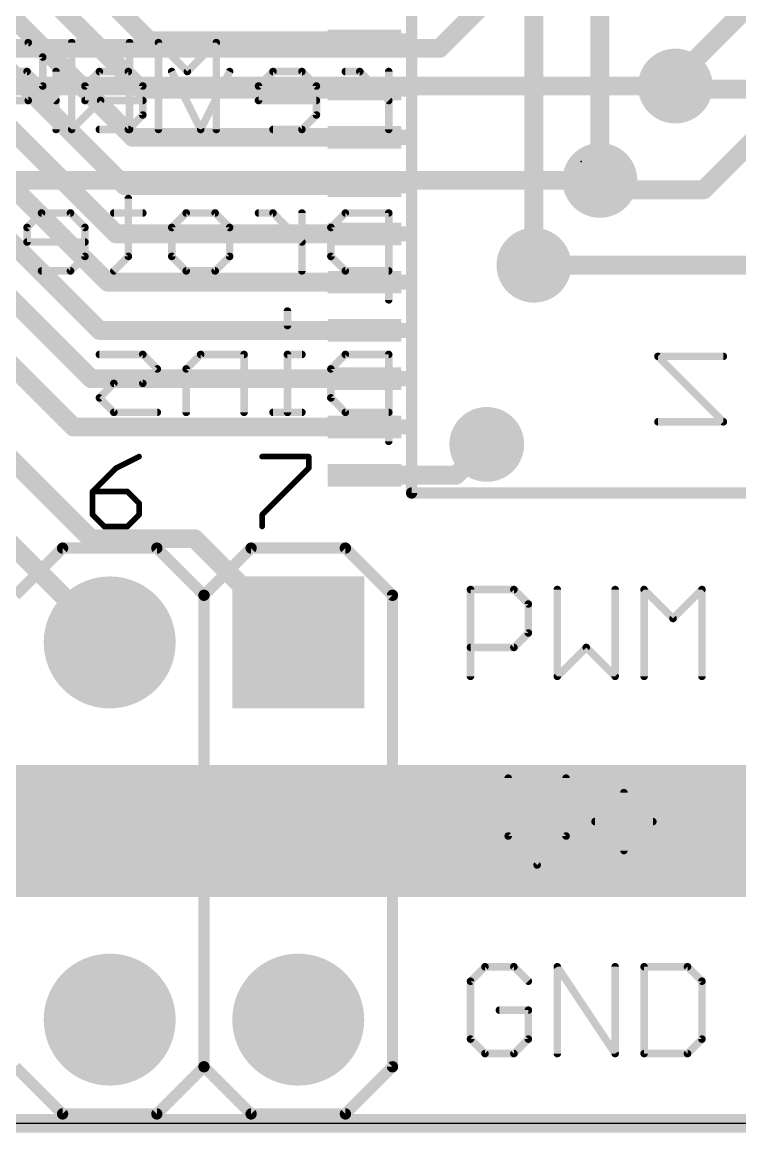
# Model space of a CAD drawing. Extents: x -31.2 to 31.8, y -0.1 to 26.1.
# Drawn here: x -7.53 to 2.14, y -0.13 to 14.83 of the extents above; entities that cross this region are included whole.
import ezdxf

# ---------------------------------------------------------------- set-up
doc = ezdxf.new("R2010")
doc.units = 0
for name, color, linetype in [('1', 12, 'CONTINUOUS'), ('16', 132, 'CONTINUOUS'), ('17', 110, 'CONTINUOUS'), ('18', 110, 'CONTINUOUS'), ('20', 53, 'CONTINUOUS'), ('21', 40, 'CONTINUOUS'), ('22', 40, 'CONTINUOUS'), ('23', 53, 'CONTINUOUS'), ('51', 253, 'CONTINUOUS')]:
    doc.layers.add(name, color=color, linetype=linetype)

# ---------------------------------------------------------------- blocks, each defined once
blk = doc.blocks.new('RECT')
blk.add_solid([(-0.5, -0.5), (0.5, -0.5), (-0.5, 0.5), (0.5, 0.5)])
blk = doc.blocks.new('SQUAREP')
blk.add_solid([(-0.5, -0.5), (0.5, -0.5), (-0.5, 0.5), (0.5, 0.5)])
blk = doc.blocks.new('ROUNDP')
at = {"const_width": 0.5}
blk.add_lwpolyline([(0, -0.25, 1), (0, 0.25, 1), (0, -0.25)], format="xyb", dxfattribs=at)
blk = doc.blocks.new('ROUNDV')
at = {"const_width": 0.5}
blk.add_lwpolyline([(0, -0.25, 1), (0, 0.25, 1), (0, -0.25)], format="xyb", dxfattribs=at)

msp = doc.modelspace()

# ---------------------------------------------------------------- linework, layer by layer
at = {"layer": '1'}
for points, const_width in [([(-5.816, 14.579), (-7.874, 16.637)], 0.254), ([(-8.128, 16.129), (-5.928, 13.929)], 0.254), ([(-8.382, 15.621), (-6.04, 13.279)], 0.254), ([(-0.635, 15.24), (-0.635, 11.557)], 0.254), ([(-8.636, 15.113), (-6.152, 12.629)], 0.254), ([(0.254, 12.7), (0.254, 14.986)], 0.254), ([(-8.89, 14.605), (-6.264, 11.979)], 0.254), ([(-5.816, 14.579), (-2.9178, 14.579)], 0.254), ([(-9.144, 14.097), (-6.376, 11.329)], 0.254), ([(1.27, 13.97), (1.311, 13.929)], 0.254), ([(-5.928, 13.929), (-2.9178, 13.929)], 0.254), ([(1.311, 13.929), (2.9178, 13.929)], 0.254), ([(-9.398, 13.589), (-6.488, 10.679)], 0.254), ([(-6.04, 13.279), (-2.9178, 13.279)], 0.254), ([(-9.652, 13.081), (-6.6, 10.029)], 0.254), ([(-6.152, 12.629), (-2.9178, 12.629)], 0.254), ([(-9.525, 12.065), (-6.839, 9.379)], 0.254), ([(-6.264, 11.979), (-2.9178, 11.979)], 0.254), ([(-6.376, 11.329), (-2.9178, 11.329)], 0.254), ([(-6.488, 10.679), (-2.9178, 10.679)], 0.254), ([(-8.702, 9.972), (-6.604, 7.874)], 0.254), ([(-6.6, 10.029), (-2.9178, 10.029)], 0.254), ([(-6.839, 9.379), (-2.9178, 9.379)], 0.254), ([(-1.685, 8.729), (-1.27, 9.144)], 0.254), ([(-2.9178, 8.729), (-1.685, 8.729)], 0.254), ([(-6.35, 6.477), (-7.747, 7.874)], 0.254), ([(-6.604, 7.874), (-5.207, 7.874)], 0.254), ([(-5.207, 7.874), (-3.81, 6.477)], 0.254), ([(-6.35, 3.937), (-8.89, 3.937)], 1.778), ([(-3.81, 3.937), (-6.35, 3.937)], 1.778), ([(-3.81, 3.937), (3.81, 3.937)], 1.778)]:
    msp.add_lwpolyline(points, dxfattribs=dict(at, const_width=const_width))
for points, const_width in [([(-5.816, 14.6425, 1), (-5.816, 14.5155)], 0.127), ([(-5.8609, 14.5341, 1), (-5.7711, 14.6239)], 0.127), ([(-2.9178, 14.5155, 1), (-2.9178, 14.6425)], 0.127), ([(1.3149, 14.0149, 1), (1.2251, 13.9251)], 0.127), ([(-5.928, 13.9925, 1), (-5.928, 13.8655)], 0.127), ([(-5.9729, 13.8841, 1), (-5.8831, 13.9739)], 0.127), ([(-2.9178, 13.8655, 1), (-2.9178, 13.9925)], 0.127), ([(1.311, 13.9925, 1), (1.311, 13.8655)], 0.127), ([(1.2661, 13.8841, 1), (1.3559, 13.9739)], 0.127), ([(-6.04, 13.3425, 1), (-6.04, 13.2155)], 0.127), ([(-6.0849, 13.2341, 1), (-5.9951, 13.3239)], 0.127), ([(-2.9178, 13.2155, 1), (-2.9178, 13.3425)], 0.127), ([(-6.152, 12.6925, 1), (-6.152, 12.5655)], 0.127), ([(-6.1969, 12.5841, 1), (-6.1071, 12.6739)], 0.127), ([(-2.9178, 12.5655, 1), (-2.9178, 12.6925)], 0.127), ([(0.1905, 12.7, 1), (0.3175, 12.7)], 0.127), ([(-6.264, 12.0425, 1), (-6.264, 11.9155)], 0.127), ([(-6.3089, 11.9341, 1), (-6.2191, 12.0239)], 0.127), ([(-2.9178, 11.9155, 1), (-2.9178, 12.0425)], 0.127), ([(-0.6985, 11.557, 1), (-0.5715, 11.557)], 0.127), ([(-6.376, 11.3925, 1), (-6.376, 11.2655)], 0.127), ([(-6.4209, 11.2841, 1), (-6.3311, 11.3739)], 0.127), ([(-2.9178, 11.2655, 1), (-2.9178, 11.3925)], 0.127), ([(-6.488, 10.7425, 1), (-6.488, 10.6155)], 0.127), ([(-6.5329, 10.6341, 1), (-6.4431, 10.7239)], 0.127), ([(-2.9178, 10.6155, 1), (-2.9178, 10.7425)], 0.127), ([(-6.6, 10.0925, 1), (-6.6, 9.9655)], 0.127), ([(-6.6449, 9.9841, 1), (-6.5551, 10.0739)], 0.127), ([(-2.9178, 9.9655, 1), (-2.9178, 10.0925)], 0.127), ([(-6.839, 9.4425, 1), (-6.839, 9.3155)], 0.127), ([(-6.8839, 9.3341, 1), (-6.7941, 9.4239)], 0.127), ([(-2.9178, 9.3155, 1), (-2.9178, 9.4425)], 0.127), ([(-1.2251, 9.0991, 1), (-1.3149, 9.1889)], 0.127), ([(-2.9178, 8.7925, 1), (-2.9178, 8.6655)], 0.127), ([(-1.7299, 8.7739, 1), (-1.6401, 8.6841)], 0.127), ([(-1.685, 8.6655, 1), (-1.685, 8.7925)], 0.127), ([(-6.604, 7.9375, 1), (-6.604, 7.8105)], 0.127), ([(-6.6489, 7.8291, 1), (-6.5591, 7.9189)], 0.127), ([(-5.1621, 7.9189, 1), (-5.2519, 7.8291)], 0.127), ([(-5.207, 7.8105, 1), (-5.207, 7.9375)], 0.127), ([(-6.3949, 6.4321, 1), (-6.3051, 6.5219)], 0.127), ([(-3.8549, 6.4321, 1), (-3.7651, 6.5219)], 0.127), ([(-6.35, 4.3815, 1), (-6.35, 3.4925)], 0.889), ([(-6.35, 3.4925, 1), (-6.35, 4.3815)], 0.889), ([(-3.81, 4.3815, 1), (-3.81, 3.4925)], 0.889), ([(-3.81, 3.4925, 1), (-3.81, 4.3815)], 0.889)]:
    msp.add_lwpolyline(points, format="xyb", dxfattribs=dict(at, const_width=const_width))
at = {"layer": '16', "const_width": 0.254}
for points in [[(1.143, 13.929), (3.851, 16.637)], [(-1.905, 14.478), (-0.889, 15.494)], [(-11.684, 14.478), (-1.905, 14.478)], [(1.651, 12.573), (3.175, 14.097)], [(-13.462, 13.97), (1.27, 13.97)], [(1.27, 13.97), (1.311, 13.929)], [(1.311, 13.929), (1.143, 13.929)], [(-13.716, 12.7), (0.254, 12.7)], [(0.254, 12.7), (0.381, 12.573)], [(0.381, 12.573), (1.651, 12.573)], [(-0.635, 11.557), (29.21, 11.557)], [(31.663, 0), (-31.115, 0)]]:
    msp.add_lwpolyline(points, dxfattribs=at)
at = {"layer": '16', "const_width": 0.127}
for points in [[(-1.9499, 14.5229, 1), (-1.8601, 14.4331)], [(-1.905, 14.4145, 1), (-1.905, 14.5415)], [(1.3149, 14.0149, 1), (1.2251, 13.9251)], [(1.27, 13.9065, 1), (1.27, 14.0335)], [(1.143, 13.9925, 1), (1.143, 13.8655)], [(1.0981, 13.9739, 1), (1.1879, 13.8841)], [(1.2661, 13.8841, 1), (1.3559, 13.9739)], [(1.311, 13.8655, 1), (1.311, 13.9925)], [(0.2989, 12.7449, 1), (0.2091, 12.6551)], [(0.254, 12.6365, 1), (0.254, 12.7635)], [(0.381, 12.6365, 1), (0.381, 12.5095)], [(0.3361, 12.5281, 1), (0.4259, 12.6179)], [(1.6061, 12.6179, 1), (1.6959, 12.5281)], [(1.651, 12.5095, 1), (1.651, 12.6365)], [(-0.635, 11.6205, 1), (-0.635, 11.4935)]]:
    msp.add_lwpolyline(points, format="xyb", dxfattribs=at)
at = {"layer": '20'}
msp.add_line((27.94, 0), (-27.94, 0), dxfattribs=at)
at = {"layer": '21'}
for points, const_width in [([(-8.032, 14.5552), (-7.4473, 14.5552)], 0.1016), ([(-7.4473, 14.5552), (-7.2524, 14.3603)], 0.1016), ([(-6.8626, 14.5552), (-6.8626, 13.3858)], 0.1016), ([(-6.083, 13.3858), (-6.083, 14.5552)], 0.1016), ([(-5.6932, 13.3858), (-5.6932, 14.5552)], 0.1016), ([(-5.6932, 14.5552), (-5.3034, 14.1654)], 0.1016), ([(-5.3034, 14.1654), (-4.9136, 14.5552)], 0.1016), ([(-4.9136, 14.5552), (-4.9136, 13.3858)], 0.1016), ([(-7.2524, 14.3603), (-7.2524, 13.9705)], 0.1016), ([(-7.2524, 13.9705), (-7.4473, 13.7756)], 0.1016), ([(-7.4473, 13.7756), (-8.032, 13.7756)], 0.1016), ([(-6.8626, 13.3858), (-6.4728, 13.7756)], 0.1016), ([(-6.4728, 13.7756), (-6.083, 13.3858)], 0.1016), ([(-5.9548, 8.9797), (-6.2684, 8.8229)], 0.0762), ([(-4.2959, 8.9797), (-3.6688, 8.9797)], 0.0762), ([(-3.6688, 8.9797), (-3.6688, 8.8229)], 0.0762), ([(-6.2684, 8.8229), (-6.5819, 8.5094)], 0.0762), ([(-3.6688, 8.8229), (-4.2959, 8.1959)], 0.0762), ([(-6.5819, 8.5094), (-6.5819, 8.1959)], 0.0762), ([(-6.1116, 8.5094), (-6.5819, 8.5094)], 0.0762), ([(-5.9548, 8.3526), (-6.1116, 8.5094)], 0.0762), ([(2.2828, 8.4894), (-2.2828, 8.4894)], 0.1524), ([(-5.9548, 8.1959), (-5.9548, 8.3526)], 0.0762), ([(-6.5819, 8.1959), (-6.4251, 8.0391)], 0.0762), ([(-6.1116, 8.0391), (-5.9548, 8.1959)], 0.0762), ([(-4.2959, 8.1959), (-4.2959, 8.0391)], 0.0762), ([(-6.4251, 8.0391), (-6.1116, 8.0391)], 0.0762), ([(-6.985, 7.747), (-7.62, 7.112)], 0.1524), ([(-5.715, 7.747), (-6.985, 7.747)], 0.1524), ([(-5.08, 7.112), (-5.715, 7.747)], 0.1524), ([(-4.445, 7.747), (-5.08, 7.112)], 0.1524), ([(-3.175, 7.747), (-4.445, 7.747)], 0.1524), ([(-2.54, 7.112), (-3.175, 7.747)], 0.1524), ([(-5.08, 0.762), (-5.08, 7.112)], 0.1524), ([(-2.54, 7.112), (-2.54, 0.762)], 0.1524), ([(-1.4892, 6.0198), (-1.4892, 7.1892)], 0.1016), ([(-1.4892, 7.1892), (-0.9045, 7.1892)], 0.1016), ([(-0.9045, 7.1892), (-0.7096, 6.9943)], 0.1016), ([(-0.3198, 7.1892), (-0.3198, 6.0198)], 0.1016), ([(0.4598, 6.0198), (0.4598, 7.1892)], 0.1016), ([(0.8496, 6.0198), (0.8496, 7.1892)], 0.1016), ([(0.8496, 7.1892), (1.2394, 6.7994)], 0.1016), ([(1.2394, 6.7994), (1.6292, 7.1892)], 0.1016), ([(1.6292, 7.1892), (1.6292, 6.0198)], 0.1016), ([(-0.7096, 6.9943), (-0.7096, 6.6045)], 0.1016), ([(-0.7096, 6.6045), (-0.9045, 6.4096)], 0.1016), ([(-0.9045, 6.4096), (-1.4892, 6.4096)], 0.1016), ([(-0.3198, 6.0198), (0.07, 6.4096)], 0.1016), ([(0.07, 6.4096), (0.4598, 6.0198)], 0.1016), ([(-0.9812, 4.6492), (-0.9812, 3.8696)], 0.1016), ([(-0.2016, 3.8696), (-0.2016, 4.6492)], 0.1016), ([(0.578, 4.4543), (0.578, 3.6747)], 0.1016), ([(0.1882, 4.0645), (0.9678, 4.0645)], 0.1016), ([(-0.9812, 3.8696), (-0.5914, 3.4798)], 0.1016), ([(-0.5914, 3.4798), (-0.2016, 3.8696)], 0.1016), ([(-1.2943, 2.1092), (-1.4892, 1.9143)], 0.1016), ([(-0.9045, 2.1092), (-1.2943, 2.1092)], 0.1016), ([(-0.7096, 1.9143), (-0.9045, 2.1092)], 0.1016), ([(-0.3198, 0.9398), (-0.3198, 2.1092)], 0.1016), ([(-0.3198, 2.1092), (0.4598, 0.9398)], 0.1016), ([(0.4598, 0.9398), (0.4598, 2.1092)], 0.1016), ([(0.8496, 2.1092), (0.8496, 0.9398)], 0.1016), ([(1.4343, 2.1092), (0.8496, 2.1092)], 0.1016), ([(1.6292, 1.9143), (1.4343, 2.1092)], 0.1016), ([(-1.4892, 1.9143), (-1.4892, 1.1347)], 0.1016), ([(1.6292, 1.1347), (1.6292, 1.9143)], 0.1016), ([(-0.7096, 1.5245), (-1.0994, 1.5245)], 0.1016), ([(-0.7096, 1.1347), (-0.7096, 1.5245)], 0.1016), ([(-1.4892, 1.1347), (-1.2943, 0.9398)], 0.1016), ([(-0.9045, 0.9398), (-0.7096, 1.1347)], 0.1016), ([(1.4343, 0.9398), (1.6292, 1.1347)], 0.1016), ([(-1.2943, 0.9398), (-0.9045, 0.9398)], 0.1016), ([(0.8496, 0.9398), (1.4343, 0.9398)], 0.1016), ([(-6.985, 0.127), (-7.62, 0.762)], 0.1524), ([(-5.08, 0.762), (-5.715, 0.127)], 0.1524), ([(-4.445, 0.127), (-5.08, 0.762)], 0.1524), ([(-2.54, 0.762), (-3.175, 0.127)], 0.1524), ([(-5.715, 0.127), (-6.985, 0.127)], 0.1524), ([(-3.175, 0.127), (-4.445, 0.127)], 0.1524)]:
    msp.add_lwpolyline(points, dxfattribs=dict(at, const_width=const_width))
for points, const_width in [([(-7.4294, 14.5732, 1), (-7.4653, 14.5372)], 0.0508), ([(-7.4473, 14.5298, 1), (-7.4473, 14.5806)], 0.0508), ([(-6.8372, 14.5552, 1), (-6.888, 14.5552)], 0.0508), ([(-6.0576, 14.5552, 1), (-6.1084, 14.5552)], 0.0508), ([(-5.6753, 14.5732, 1), (-5.7112, 14.5372)], 0.0508), ([(-5.6678, 14.5552, 1), (-5.7186, 14.5552)], 0.0508), ([(-4.8882, 14.5552, 1), (-4.939, 14.5552)], 0.0508), ([(-4.8957, 14.5372, 1), (-4.9316, 14.5732)], 0.0508), ([(-7.227, 14.3603, 1), (-7.2778, 14.3603)], 0.0508), ([(-7.2704, 14.3423, 1), (-7.2345, 14.3783)], 0.0508), ([(-5.3214, 14.1834, 1), (-5.2855, 14.1474)], 0.0508), ([(-5.3214, 14.1474, 1), (-5.2855, 14.1834)], 0.0508), ([(-7.2778, 13.9705, 1), (-7.227, 13.9705)], 0.0508), ([(-7.2345, 13.9525, 1), (-7.2704, 13.9885)], 0.0508), ([(-7.4653, 13.7936, 1), (-7.4294, 13.7576)], 0.0508), ([(-7.4473, 13.7502, 1), (-7.4473, 13.801)], 0.0508), ([(-6.4549, 13.7936, 1), (-6.4908, 13.7576)], 0.0508), ([(-6.4549, 13.7576, 1), (-6.4908, 13.7936)], 0.0508), ([(-6.8806, 13.4038, 1), (-6.8447, 13.3678)], 0.0508), ([(-6.888, 13.3858, 1), (-6.8372, 13.3858)], 0.0508), ([(-6.1084, 13.3858, 1), (-6.0576, 13.3858)], 0.0508), ([(-6.101, 13.3678, 1), (-6.0651, 13.4038)], 0.0508), ([(-5.7186, 13.3858, 1), (-5.6678, 13.3858)], 0.0508), ([(-4.939, 13.3858, 1), (-4.8882, 13.3858)], 0.0508), ([(-5.9463, 8.9627, 1), (-5.9634, 8.9967)], 0.0381), ([(-4.2959, 8.9988, 1), (-4.2959, 8.9607)], 0.0381), ([(-3.6498, 8.9797, 1), (-3.6879, 8.9797)], 0.0381), ([(-3.6688, 8.9607, 1), (-3.6688, 8.9988)], 0.0381), ([(-6.2769, 8.84, 1), (-6.2598, 8.8059)], 0.0381), ([(-6.2549, 8.8095, 1), (-6.2818, 8.8364)], 0.0381), ([(-3.6879, 8.8229, 1), (-3.6498, 8.8229)], 0.0381), ([(-3.6554, 8.8095, 1), (-3.6823, 8.8364)], 0.0381), ([(-6.5629, 8.5094, 1), (-6.601, 8.5094)], 0.0381), ([(-6.5819, 8.5285, 1), (-6.5819, 8.4904)], 0.0381), ([(-6.5954, 8.5229, 1), (-6.5684, 8.4959)], 0.0381), ([(-6.0981, 8.5229, 1), (-6.1251, 8.4959)], 0.0381), ([(-6.1116, 8.4904, 1), (-6.1116, 8.5285)], 0.0381), ([(-2.2828, 8.5275, 1), (-2.2828, 8.4513)], 0.0762), ([(-5.9358, 8.3526, 1), (-5.9739, 8.3526)], 0.0381), ([(-5.9683, 8.3392, 1), (-5.9414, 8.3661)], 0.0381), ([(-6.5684, 8.2093, 1), (-6.5954, 8.1824)], 0.0381), ([(-5.9414, 8.1824, 1), (-5.9683, 8.2093)], 0.0381), ([(-4.2769, 8.1959, 1), (-4.315, 8.1959)], 0.0381), ([(-4.3094, 8.2093, 1), (-4.2824, 8.1824)], 0.0381), ([(-6.601, 8.1959, 1), (-6.5629, 8.1959)], 0.0381), ([(-6.4251, 8.0582, 1), (-6.4251, 8.0201)], 0.0381), ([(-6.1116, 8.0201, 1), (-6.1116, 8.0582)], 0.0381), ([(-5.9739, 8.1959, 1), (-5.9358, 8.1959)], 0.0381), ([(-6.4386, 8.0256, 1), (-6.4117, 8.0526)], 0.0381), ([(-6.1251, 8.0526, 1), (-6.0981, 8.0256)], 0.0381), ([(-4.315, 8.0391, 1), (-4.2769, 8.0391)], 0.0381), ([(-6.985, 7.7851, 1), (-6.985, 7.7089)], 0.0762), ([(-6.9581, 7.7201, 1), (-7.0119, 7.7739)], 0.0762), ([(-5.6881, 7.7739, 1), (-5.7419, 7.7201)], 0.0762), ([(-5.715, 7.7089, 1), (-5.715, 7.7851)], 0.0762), ([(-4.445, 7.7851, 1), (-4.445, 7.7089)], 0.0762), ([(-4.4181, 7.7201, 1), (-4.4719, 7.7739)], 0.0762), ([(-3.1481, 7.7739, 1), (-3.2019, 7.7201)], 0.0762), ([(-3.175, 7.7089, 1), (-3.175, 7.7851)], 0.0762), ([(-5.0419, 7.112, 1), (-5.1181, 7.112)], 0.0762), ([(-2.5019, 7.112, 1), (-2.5781, 7.112)], 0.0762), ([(-1.4638, 7.1892, 1), (-1.5146, 7.1892)], 0.0508), ([(-1.4892, 7.2146, 1), (-1.4892, 7.1638)], 0.0508), ([(-0.8865, 7.2072, 1), (-0.9225, 7.1712)], 0.0508), ([(-0.9045, 7.1638, 1), (-0.9045, 7.2146)], 0.0508), ([(-0.2944, 7.1892, 1), (-0.3452, 7.1892)], 0.0508), ([(0.4852, 7.1892, 1), (0.4344, 7.1892)], 0.0508), ([(0.8676, 7.2072, 1), (0.8316, 7.1712)], 0.0508), ([(0.875, 7.1892, 1), (0.8242, 7.1892)], 0.0508), ([(1.6546, 7.1892, 1), (1.6038, 7.1892)], 0.0508), ([(1.6472, 7.1712, 1), (1.6112, 7.2072)], 0.0508), ([(-5.1069, 7.1389, 1), (-5.0531, 7.0851)], 0.0762), ([(-5.1069, 7.0851, 1), (-5.0531, 7.1389)], 0.0762), ([(-2.5669, 7.0851, 1), (-2.5131, 7.1389)], 0.0762), ([(-0.6842, 6.9943, 1), (-0.735, 6.9943)], 0.0508), ([(-0.7276, 6.9763, 1), (-0.6916, 7.0123)], 0.0508), ([(1.2214, 6.8174, 1), (1.2574, 6.7814)], 0.0508), ([(1.2214, 6.7814, 1), (1.2574, 6.8174)], 0.0508), ([(-0.735, 6.6045, 1), (-0.6842, 6.6045)], 0.0508), ([(-0.6916, 6.5865, 1), (-0.7276, 6.6225)], 0.0508), ([(-1.4892, 6.435, 1), (-1.4892, 6.3842)], 0.0508), ([(-0.9225, 6.4276, 1), (-0.8865, 6.3916)], 0.0508), ([(-0.9045, 6.3842, 1), (-0.9045, 6.435)], 0.0508), ([(0.088, 6.4276, 1), (0.052, 6.3916)], 0.0508), ([(0.088, 6.3916, 1), (0.052, 6.4276)], 0.0508), ([(-1.5146, 6.0198, 1), (-1.4638, 6.0198)], 0.0508), ([(-0.3378, 6.0378, 1), (-0.3018, 6.0018)], 0.0508), ([(-0.3452, 6.0198, 1), (-0.2944, 6.0198)], 0.0508), ([(0.4344, 6.0198, 1), (0.4852, 6.0198)], 0.0508), ([(0.4418, 6.0018, 1), (0.4778, 6.0378)], 0.0508), ([(0.8242, 6.0198, 1), (0.875, 6.0198)], 0.0508), ([(1.6038, 6.0198, 1), (1.6546, 6.0198)], 0.0508), ([(-0.9558, 4.6492, 1), (-1.0066, 4.6492)], 0.0508), ([(-0.1762, 4.6492, 1), (-0.227, 4.6492)], 0.0508), ([(0.6034, 4.4543, 1), (0.5526, 4.4543)], 0.0508), ([(0.1882, 4.0899, 1), (0.1882, 4.0391)], 0.0508), ([(0.9678, 4.0391, 1), (0.9678, 4.0899)], 0.0508), ([(-0.9632, 3.8876, 1), (-0.9992, 3.8516)], 0.0508), ([(-1.0066, 3.8696, 1), (-0.9558, 3.8696)], 0.0508), ([(-0.227, 3.8696, 1), (-0.1762, 3.8696)], 0.0508), ([(-0.1836, 3.8516, 1), (-0.2196, 3.8876)], 0.0508), ([(0.5526, 3.6747, 1), (0.6034, 3.6747)], 0.0508), ([(-0.6094, 3.4978, 1), (-0.5734, 3.4618)], 0.0508), ([(-0.6094, 3.4618, 1), (-0.5734, 3.4978)], 0.0508), ([(-1.2943, 2.1346, 1), (-1.2943, 2.0838)], 0.0508), ([(-1.2763, 2.0912, 1), (-1.3123, 2.1272)], 0.0508), ([(-0.8865, 2.1272, 1), (-0.9225, 2.0912)], 0.0508), ([(-0.9045, 2.0838, 1), (-0.9045, 2.1346)], 0.0508), ([(-0.2944, 2.1092, 1), (-0.3452, 2.1092)], 0.0508), ([(-0.2987, 2.1233, 1), (-0.3409, 2.0951)], 0.0508), ([(0.4852, 2.1092, 1), (0.4344, 2.1092)], 0.0508), ([(0.875, 2.1092, 1), (0.8242, 2.1092)], 0.0508), ([(0.8496, 2.1346, 1), (0.8496, 2.0838)], 0.0508), ([(1.4523, 2.1272, 1), (1.4163, 2.0912)], 0.0508), ([(1.4343, 2.0838, 1), (1.4343, 2.1346)], 0.0508), ([(-1.5072, 1.9323, 1), (-1.4712, 1.8963)], 0.0508), ([(-1.4638, 1.9143, 1), (-1.5146, 1.9143)], 0.0508), ([(-0.7276, 1.8963, 1), (-0.6916, 1.9323)], 0.0508), ([(1.6546, 1.9143, 1), (1.6038, 1.9143)], 0.0508), ([(1.6112, 1.8963, 1), (1.6472, 1.9323)], 0.0508), ([(-1.0994, 1.5499, 1), (-1.0994, 1.4991)], 0.0508), ([(-0.6842, 1.5245, 1), (-0.735, 1.5245)], 0.0508), ([(-0.7096, 1.4991, 1), (-0.7096, 1.5499)], 0.0508), ([(-1.4712, 1.1527, 1), (-1.5072, 1.1167)], 0.0508), ([(-1.5146, 1.1347, 1), (-1.4638, 1.1347)], 0.0508), ([(-0.735, 1.1347, 1), (-0.6842, 1.1347)], 0.0508), ([(-0.6916, 1.1167, 1), (-0.7276, 1.1527)], 0.0508), ([(1.6038, 1.1347, 1), (1.6546, 1.1347)], 0.0508), ([(1.6472, 1.1167, 1), (1.6112, 1.1527)], 0.0508), ([(-1.2943, 0.9652, 1), (-1.2943, 0.9144)], 0.0508), ([(-1.3123, 0.9218, 1), (-1.2763, 0.9578)], 0.0508), ([(-0.9225, 0.9578, 1), (-0.8865, 0.9218)], 0.0508), ([(-0.9045, 0.9144, 1), (-0.9045, 0.9652)], 0.0508), ([(-0.3452, 0.9398, 1), (-0.2944, 0.9398)], 0.0508), ([(0.4344, 0.9398, 1), (0.4852, 0.9398)], 0.0508), ([(0.4387, 0.9257, 1), (0.4809, 0.9539)], 0.0508), ([(0.8496, 0.9652, 1), (0.8496, 0.9144)], 0.0508), ([(0.8242, 0.9398, 1), (0.875, 0.9398)], 0.0508), ([(1.4163, 0.9578, 1), (1.4523, 0.9218)], 0.0508), ([(1.4343, 0.9144, 1), (1.4343, 0.9652)], 0.0508), ([(-5.1181, 0.762, 1), (-5.0419, 0.762)], 0.0762), ([(-5.0531, 0.7889, 1), (-5.1069, 0.7351)], 0.0762), ([(-5.0531, 0.7351, 1), (-5.1069, 0.7889)], 0.0762), ([(-2.5781, 0.762, 1), (-2.5019, 0.762)], 0.0762), ([(-2.5131, 0.7351, 1), (-2.5669, 0.7889)], 0.0762), ([(-6.985, 0.1651, 1), (-6.985, 0.0889)], 0.0762), ([(-7.0119, 0.1001, 1), (-6.9581, 0.1539)], 0.0762), ([(-5.7419, 0.1539, 1), (-5.6881, 0.1001)], 0.0762), ([(-5.715, 0.0889, 1), (-5.715, 0.1651)], 0.0762), ([(-4.445, 0.1651, 1), (-4.445, 0.0889)], 0.0762), ([(-4.4719, 0.1001, 1), (-4.4181, 0.1539)], 0.0762), ([(-3.2019, 0.1539, 1), (-3.1481, 0.1001)], 0.0762), ([(-3.175, 0.0889, 1), (-3.175, 0.1651)], 0.0762)]:
    msp.add_lwpolyline(points, format="xyb", dxfattribs=dict(at, const_width=const_width))
at = {"layer": '22', "const_width": 0.1016}
for points in [[(-7.4633, 14.1654), (-7.6582, 14.1654)], [(-7.0735, 13.7756), (-7.4633, 14.1654)], [(-7.0735, 13.3858), (-7.0735, 14.1654)], [(-6.4888, 14.1654), (-6.6837, 13.9705)], [(-6.099, 14.1654), (-6.4888, 14.1654)], [(-5.9041, 13.9705), (-6.099, 14.1654)], [(-5.1245, 13.3858), (-5.5143, 14.1654)], [(-4.7347, 14.1654), (-5.1245, 13.3858)], [(-4.15, 14.1654), (-4.3449, 13.9705)], [(-3.7602, 14.1654), (-4.15, 14.1654)], [(-3.5653, 13.9705), (-3.7602, 14.1654)], [(-2.9806, 14.1654), (-3.1755, 14.1654)], [(-2.5908, 13.7756), (-2.9806, 14.1654)], [(-2.5908, 13.3858), (-2.5908, 14.1654)], [(-6.6837, 13.9705), (-6.6837, 13.7756)], [(-5.9041, 13.5807), (-5.9041, 13.9705)], [(-4.3449, 13.9705), (-4.3449, 13.7756)], [(-3.5653, 13.5807), (-3.5653, 13.9705)], [(-6.6837, 13.7756), (-5.9041, 13.7756)], [(-4.3449, 13.7756), (-3.5653, 13.7756)], [(-6.099, 13.3858), (-5.9041, 13.5807)], [(-3.7602, 13.3858), (-3.5653, 13.5807)], [(-6.4888, 13.3858), (-6.099, 13.3858)], [(-4.15, 13.3858), (-3.7602, 13.3858)], [(-6.099, 12.4553), (-6.099, 11.6757)], [(-7.2684, 12.2604), (-7.4633, 12.0655)], [(-6.8786, 12.2604), (-7.2684, 12.2604)], [(-6.6837, 12.0655), (-6.8786, 12.2604)], [(-5.9041, 12.2604), (-6.2939, 12.2604)], [(-5.5143, 12.0655), (-5.3194, 12.2604)], [(-5.3194, 12.2604), (-4.9296, 12.2604)], [(-4.9296, 12.2604), (-4.7347, 12.0655)], [(-4.15, 12.2604), (-4.3449, 12.2604)], [(-3.7602, 11.8706), (-4.15, 12.2604)], [(-3.7602, 11.4808), (-3.7602, 12.2604)], [(-3.1755, 12.2604), (-3.3704, 12.0655)], [(-2.5908, 12.2604), (-3.1755, 12.2604)], [(-2.5908, 11.091), (-2.5908, 12.2604)], [(-7.4633, 12.0655), (-7.4633, 11.8706)], [(-6.6837, 11.6757), (-6.6837, 12.0655)], [(-5.5143, 11.6757), (-5.5143, 12.0655)], [(-4.7347, 12.0655), (-4.7347, 11.6757)], [(-3.3704, 12.0655), (-3.3704, 11.6757)], [(-7.4633, 11.8706), (-6.6837, 11.8706)], [(-6.8786, 11.4808), (-6.6837, 11.6757)], [(-6.099, 11.6757), (-6.2939, 11.4808)], [(-5.3194, 11.4808), (-5.5143, 11.6757)], [(-4.7347, 11.6757), (-4.9296, 11.4808)], [(-3.3704, 11.6757), (-3.1755, 11.4808)], [(-7.2684, 11.4808), (-6.8786, 11.4808)], [(-4.9296, 11.4808), (-5.3194, 11.4808)], [(-3.1755, 11.4808), (-2.5908, 11.4808)], [(-3.9551, 10.9401), (-3.9551, 10.7452)], [(-5.9041, 10.3554), (-6.4888, 10.3554)], [(-5.7092, 10.1605), (-5.9041, 10.3554)], [(-5.1245, 10.3554), (-5.3194, 10.1605)], [(-4.5398, 10.3554), (-5.1245, 10.3554)], [(-4.5398, 9.5758), (-4.5398, 10.3554)], [(-3.7602, 10.3554), (-3.9551, 10.3554)], [(-3.9551, 10.3554), (-3.9551, 9.5758)], [(-3.1755, 10.3554), (-3.3704, 10.1605)], [(-2.5908, 10.3554), (-3.1755, 10.3554)], [(-2.5908, 9.186), (-2.5908, 10.3554)], [(1.9174, 10.3301), (1.0361, 10.3301)], [(1.0361, 10.3301), (1.9174, 9.4488)], [(-5.9041, 9.9656), (-5.7092, 10.1605)], [(-5.3194, 10.1605), (-5.3194, 9.5758)], [(-3.3704, 10.1605), (-3.3704, 9.7707)], [(-6.4888, 9.7707), (-6.2939, 9.9656)], [(-6.2939, 9.9656), (-5.9041, 9.9656)], [(-6.2939, 9.5758), (-6.4888, 9.7707)], [(-3.3704, 9.7707), (-3.1755, 9.5758)], [(-5.7092, 9.5758), (-6.2939, 9.5758)], [(-3.7602, 9.5758), (-4.15, 9.5758)], [(-3.1755, 9.5758), (-2.5908, 9.5758)], [(1.9174, 9.4488), (1.0361, 9.4488)]]:
    msp.add_lwpolyline(points, dxfattribs=at)
at = {"layer": '22', "const_width": 0.0508}
for points in [[(-7.4453, 14.1834, 1), (-7.4812, 14.1474)], [(-7.4633, 14.14, 1), (-7.4633, 14.1908)], [(-7.0481, 14.1654, 1), (-7.0989, 14.1654)], [(-6.4888, 14.1908, 1), (-6.4888, 14.14)], [(-6.4708, 14.1474, 1), (-6.5067, 14.1834)], [(-6.081, 14.1834, 1), (-6.1169, 14.1474)], [(-6.099, 14.14, 1), (-6.099, 14.1908)], [(-5.4916, 14.1768, 1), (-5.537, 14.154)], [(-4.712, 14.154, 1), (-4.7574, 14.1768)], [(-4.15, 14.1908, 1), (-4.15, 14.14)], [(-4.132, 14.1474, 1), (-4.168, 14.1834)], [(-3.7422, 14.1834, 1), (-3.7782, 14.1474)], [(-3.7602, 14.14, 1), (-3.7602, 14.1908)], [(-3.1755, 14.1908, 1), (-3.1755, 14.14)], [(-2.9626, 14.1834, 1), (-2.9986, 14.1474)], [(-2.9806, 14.14, 1), (-2.9806, 14.1908)], [(-2.5654, 14.1654, 1), (-2.6162, 14.1654)], [(-6.6583, 13.9705, 1), (-6.7091, 13.9705)], [(-6.7016, 13.9885, 1), (-6.6657, 13.9525)], [(-5.8787, 13.9705, 1), (-5.9295, 13.9705)], [(-5.9221, 13.9525, 1), (-5.8861, 13.9885)], [(-4.3629, 13.9885, 1), (-4.3269, 13.9525)], [(-4.3195, 13.9705, 1), (-4.3703, 13.9705)], [(-3.5399, 13.9705, 1), (-3.5907, 13.9705)], [(-3.5833, 13.9525, 1), (-3.5473, 13.9885)], [(-7.0914, 13.7576, 1), (-7.0555, 13.7936)], [(-6.6837, 13.801, 1), (-6.6837, 13.7502)], [(-6.7091, 13.7756, 1), (-6.6583, 13.7756)], [(-5.9041, 13.7502, 1), (-5.9041, 13.801)], [(-4.3449, 13.801, 1), (-4.3449, 13.7502)], [(-4.3703, 13.7756, 1), (-4.3195, 13.7756)], [(-3.5653, 13.7502, 1), (-3.5653, 13.801)], [(-2.6088, 13.7576, 1), (-2.5728, 13.7936)], [(-5.8861, 13.5627, 1), (-5.9221, 13.5987)], [(-3.5473, 13.5627, 1), (-3.5833, 13.5987)], [(-5.9295, 13.5807, 1), (-5.8787, 13.5807)], [(-3.5907, 13.5807, 1), (-3.5399, 13.5807)], [(-7.0989, 13.3858, 1), (-7.0481, 13.3858)], [(-6.4888, 13.4112, 1), (-6.4888, 13.3604)], [(-6.1169, 13.4038, 1), (-6.081, 13.3678)], [(-6.099, 13.3604, 1), (-6.099, 13.4112)], [(-5.1472, 13.3972, 1), (-5.1018, 13.3744)], [(-5.1472, 13.3744, 1), (-5.1018, 13.3972)], [(-4.15, 13.4112, 1), (-4.15, 13.3604)], [(-3.7782, 13.4038, 1), (-3.7422, 13.3678)], [(-3.7602, 13.3604, 1), (-3.7602, 13.4112)], [(-2.6162, 13.3858, 1), (-2.5654, 13.3858)], [(-6.0736, 12.4553, 1), (-6.1244, 12.4553)], [(-7.2684, 12.2858, 1), (-7.2684, 12.235)], [(-7.2504, 12.2424, 1), (-7.2863, 12.2784)], [(-6.8606, 12.2784, 1), (-6.8965, 12.2424)], [(-6.8786, 12.235, 1), (-6.8786, 12.2858)], [(-6.2939, 12.2858, 1), (-6.2939, 12.235)], [(-5.9041, 12.235, 1), (-5.9041, 12.2858)], [(-5.3194, 12.2858, 1), (-5.3194, 12.235)], [(-5.3014, 12.2424, 1), (-5.3374, 12.2784)], [(-4.9116, 12.2784, 1), (-4.9476, 12.2424)], [(-4.9296, 12.235, 1), (-4.9296, 12.2858)], [(-4.3449, 12.2858, 1), (-4.3449, 12.235)], [(-4.132, 12.2784, 1), (-4.168, 12.2424)], [(-4.15, 12.235, 1), (-4.15, 12.2858)], [(-3.7348, 12.2604, 1), (-3.7856, 12.2604)], [(-3.1755, 12.2858, 1), (-3.1755, 12.235)], [(-3.1575, 12.2424, 1), (-3.1935, 12.2784)], [(-2.5654, 12.2604, 1), (-2.6162, 12.2604)], [(-2.5908, 12.235, 1), (-2.5908, 12.2858)], [(-7.4379, 12.0655, 1), (-7.4887, 12.0655)], [(-6.6583, 12.0655, 1), (-6.7091, 12.0655)], [(-5.4889, 12.0655, 1), (-5.5397, 12.0655)], [(-4.7093, 12.0655, 1), (-4.7601, 12.0655)], [(-3.345, 12.0655, 1), (-3.3958, 12.0655)], [(-7.4812, 12.0835, 1), (-7.4453, 12.0475)], [(-6.7016, 12.0475, 1), (-6.6657, 12.0835)], [(-5.5323, 12.0835, 1), (-5.4963, 12.0475)], [(-4.7527, 12.0475, 1), (-4.7167, 12.0835)], [(-3.3884, 12.0835, 1), (-3.3524, 12.0475)], [(-7.4633, 11.896, 1), (-7.4633, 11.8452)], [(-7.4887, 11.8706, 1), (-7.4379, 11.8706)], [(-6.6837, 11.8452, 1), (-6.6837, 11.896)], [(-3.7782, 11.8526, 1), (-3.7422, 11.8886)], [(-6.7091, 11.6757, 1), (-6.6583, 11.6757)], [(-6.6657, 11.6577, 1), (-6.7016, 11.6937)], [(-6.1244, 11.6757, 1), (-6.0736, 11.6757)], [(-6.081, 11.6577, 1), (-6.1169, 11.6937)], [(-5.4963, 11.6937, 1), (-5.5323, 11.6577)], [(-5.5397, 11.6757, 1), (-5.4889, 11.6757)], [(-4.7601, 11.6757, 1), (-4.7093, 11.6757)], [(-4.7167, 11.6577, 1), (-4.7527, 11.6937)], [(-3.3524, 11.6937, 1), (-3.3884, 11.6577)], [(-3.3958, 11.6757, 1), (-3.345, 11.6757)], [(-7.2684, 11.5062, 1), (-7.2684, 11.4554)], [(-6.8965, 11.4988, 1), (-6.8606, 11.4628)], [(-6.8786, 11.4554, 1), (-6.8786, 11.5062)], [(-6.3118, 11.4988, 1), (-6.2759, 11.4628)], [(-5.3194, 11.5062, 1), (-5.3194, 11.4554)], [(-5.3374, 11.4628, 1), (-5.3014, 11.4988)], [(-4.9476, 11.4988, 1), (-4.9116, 11.4628)], [(-4.9296, 11.4554, 1), (-4.9296, 11.5062)], [(-3.1755, 11.5062, 1), (-3.1755, 11.4554)], [(-3.1935, 11.4628, 1), (-3.1575, 11.4988)], [(-2.5908, 11.4554, 1), (-2.5908, 11.5062)], [(-3.7856, 11.4808, 1), (-3.7348, 11.4808)], [(-2.6162, 11.091, 1), (-2.5654, 11.091)], [(-3.9297, 10.9401, 1), (-3.9805, 10.9401)], [(-3.9805, 10.7452, 1), (-3.9297, 10.7452)], [(-6.4888, 10.3808, 1), (-6.4888, 10.33)], [(-5.8861, 10.3734, 1), (-5.922, 10.3374)], [(-5.9041, 10.33, 1), (-5.9041, 10.3808)], [(-5.1245, 10.3808, 1), (-5.1245, 10.33)], [(-5.1065, 10.3374, 1), (-5.1425, 10.3734)], [(-4.5144, 10.3554, 1), (-4.5652, 10.3554)], [(-4.5398, 10.33, 1), (-4.5398, 10.3808)], [(-3.9551, 10.3808, 1), (-3.9551, 10.33)], [(-3.9297, 10.3554, 1), (-3.9805, 10.3554)], [(-3.7602, 10.33, 1), (-3.7602, 10.3808)], [(-3.1755, 10.3808, 1), (-3.1755, 10.33)], [(-3.1575, 10.3374, 1), (-3.1935, 10.3734)], [(-2.5654, 10.3554, 1), (-2.6162, 10.3554)], [(-2.5908, 10.33, 1), (-2.5908, 10.3808)], [(1.0361, 10.3555, 1), (1.0361, 10.3047)], [(1.0541, 10.348, 1), (1.0182, 10.3121)], [(1.9174, 10.3047, 1), (1.9174, 10.3555)], [(-5.6912, 10.1425, 1), (-5.7272, 10.1785)], [(-5.7272, 10.1425, 1), (-5.6912, 10.1785)], [(-5.3374, 10.1785, 1), (-5.3014, 10.1425)], [(-5.294, 10.1605, 1), (-5.3448, 10.1605)], [(-3.3884, 10.1785, 1), (-3.3524, 10.1425)], [(-3.345, 10.1605, 1), (-3.3958, 10.1605)], [(-6.2939, 9.991, 1), (-6.2939, 9.9402)], [(-6.2759, 9.9476, 1), (-6.3118, 9.9836)], [(-5.922, 9.9836, 1), (-5.8861, 9.9476)], [(-5.9041, 9.9402, 1), (-5.9041, 9.991)], [(-6.4708, 9.7887, 1), (-6.5067, 9.7527)], [(-6.5067, 9.7887, 1), (-6.4708, 9.7527)], [(-3.3524, 9.7887, 1), (-3.3884, 9.7527)], [(-3.3958, 9.7707, 1), (-3.345, 9.7707)], [(-6.2939, 9.6012, 1), (-6.2939, 9.5504)], [(-6.3118, 9.5578, 1), (-6.2759, 9.5938)], [(-5.7092, 9.5504, 1), (-5.7092, 9.6012)], [(-5.3448, 9.5758, 1), (-5.294, 9.5758)], [(-4.5652, 9.5758, 1), (-4.5144, 9.5758)], [(-4.15, 9.6012, 1), (-4.15, 9.5504)], [(-3.9805, 9.5758, 1), (-3.9297, 9.5758)], [(-3.7602, 9.5504, 1), (-3.7602, 9.6012)], [(-3.1755, 9.6012, 1), (-3.1755, 9.5504)], [(-3.1935, 9.5578, 1), (-3.1575, 9.5938)], [(-2.5908, 9.5504, 1), (-2.5908, 9.6012)], [(1.0361, 9.4742, 1), (1.0361, 9.4234)], [(1.8994, 9.4308, 1), (1.9354, 9.4668)], [(1.9174, 9.4234, 1), (1.9174, 9.4742)], [(-2.6162, 9.186, 1), (-2.5654, 9.186)]]:
    msp.add_lwpolyline(points, format="xyb", dxfattribs=at)
at = {"layer": '23'}
msp.add_point((0, 12.954), dxfattribs=at)
at = {"layer": '51', "const_width": 0.1524}
msp.add_lwpolyline([(-2.2828, 17.4186), (-2.2828, 8.4894)], dxfattribs=at)
at = {"layer": '51', "const_width": 0.0762}
msp.add_lwpolyline([(-2.3209, 8.4894, 1), (-2.2447, 8.4894)], format="xyb", dxfattribs=at)

# ---------------------------------------------------------------- block references
at = {"layer": '1', "xscale": 0.3048, "yscale": 0.9906, "rotation": 270}
for p in [(-2.9178, 14.579), (-2.9178, 13.929), (-2.9178, 13.279), (-2.9178, 12.629), (-2.9178, 11.979), (-2.9178, 11.329), (-2.9178, 10.679), (-2.9178, 10.029), (-2.9178, 9.379), (-2.9178, 8.729)]:
    msp.add_blockref('RECT', p, dxfattribs=at)
at = {"layer": '17', "xscale": 1.778, "yscale": 1.778, "rotation": 180}
for name, p in [('ROUNDP', (-6.35, 6.477)), ('ROUNDP', (-6.35, 6.477)), ('SQUAREP', (-3.81, 6.477)), ('SQUAREP', (-3.81, 6.477)), ('ROUNDP', (-6.35, 3.937)), ('ROUNDP', (-6.35, 3.937)), ('ROUNDP', (-3.81, 3.937)), ('ROUNDP', (-3.81, 3.937)), ('ROUNDP', (-6.35, 1.397)), ('ROUNDP', (-6.35, 1.397)), ('ROUNDP', (-3.81, 1.397)), ('ROUNDP', (-3.81, 1.397))]:
    msp.add_blockref(name, p, dxfattribs=at)
at = {"layer": '18', "xscale": 1.008, "yscale": 1.008}
for p in [(1.27, 13.97), (1.27, 13.97), (0.254, 12.7), (0.254, 12.7), (-0.635, 11.557), (-0.635, 11.557), (-1.27, 9.144), (-1.27, 9.144)]:
    msp.add_blockref('ROUNDV', p, dxfattribs=at)
at = {"layer": '51'}
for p, xscale, yscale, rotation in [((-2.7019, 14.579), 0.2032, 0.8382, 270), ((-2.7019, 13.929), 0.2032, 0.8382, 270), ((-2.7019, 13.279), 0.2032, 0.8382, 270), ((-2.7019, 12.629), 0.2032, 0.8382, 270), ((-2.7019, 11.979), 0.2032, 0.8382, 270), ((-2.7019, 11.329), 0.2032, 0.8382, 270), ((-2.7019, 10.679), 0.2032, 0.8382, 270), ((-2.7019, 10.029), 0.2032, 0.8382, 270), ((-2.7019, 9.379), 0.2032, 0.8382, 270), ((-2.7019, 8.729), 0.2032, 0.8382, 270), ((-6.35, 6.477), 0.508, 0.508, 180), ((-3.81, 6.477), 0.508, 0.508, 180), ((-6.35, 3.937), 0.508, 0.508, 180), ((-3.81, 3.937), 0.508, 0.508, 180), ((-6.35, 1.397), 0.508, 0.508, 180), ((-3.81, 1.397), 0.508, 0.508, 180)]:
    msp.add_blockref('RECT', p, dxfattribs=dict(at, xscale=xscale, yscale=yscale, rotation=rotation))

doc.saveas('drawing.dxf')
